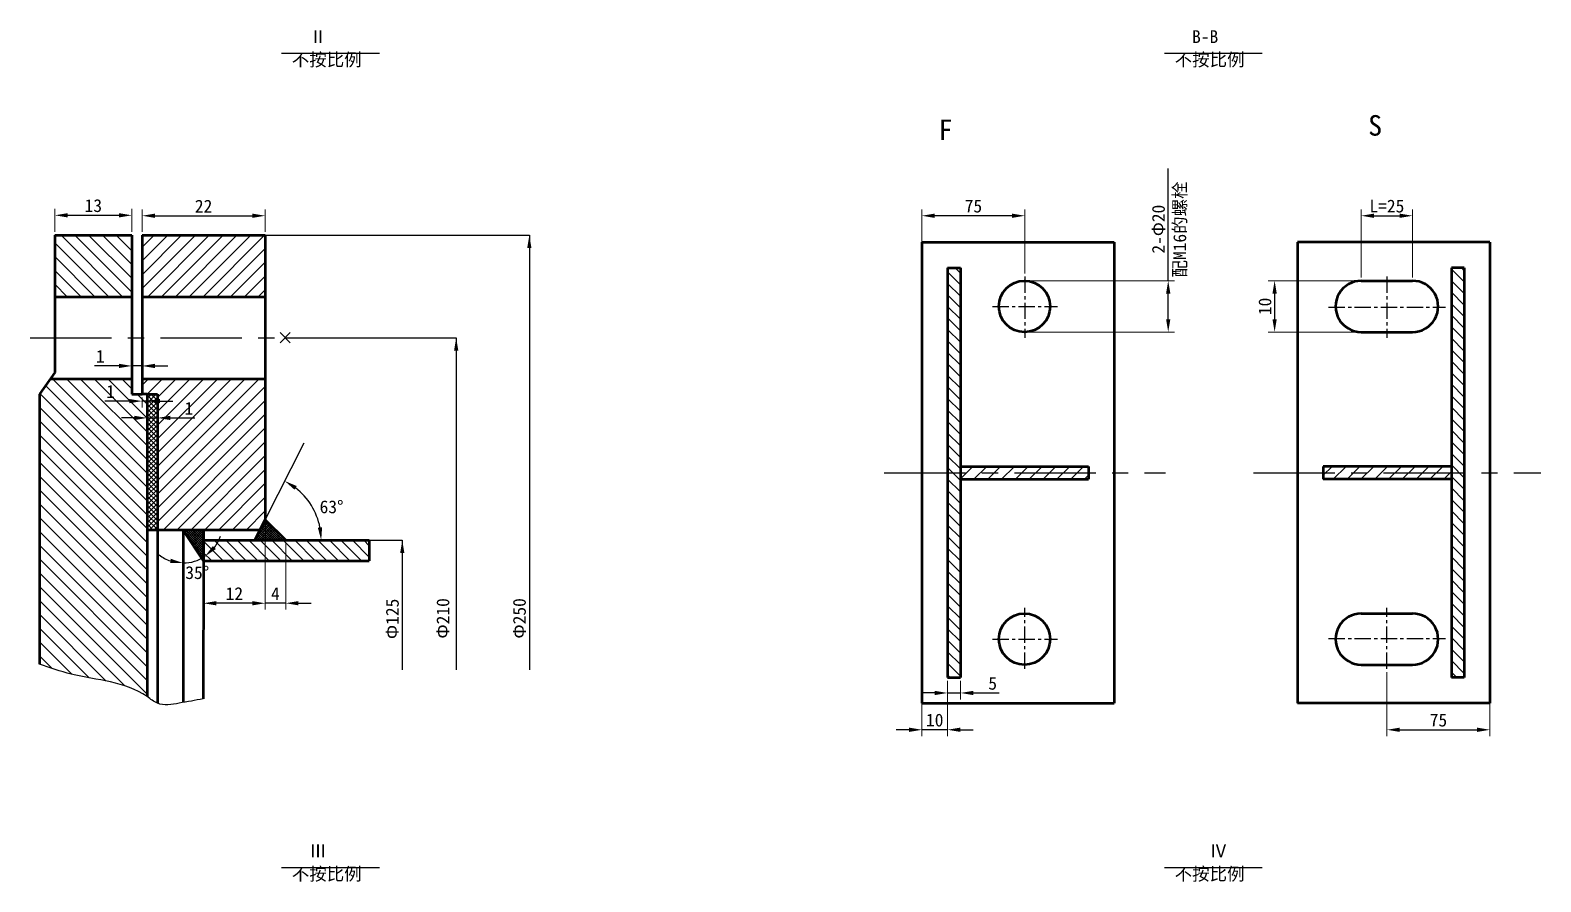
# Model space of a CAD drawing. Header units: millimetres. Extents: x 644 to 1833, y 165 to 1006.
# Drawn here: x 1209.4 to 1503.9, y 398.9 to 565 of the extents above; entities that cross this region are included whole.
import ezdxf

# ---------------------------------------------------------------- set-up
doc = ezdxf.new("R2010")
doc.units = ezdxf.units.MM
doc.header["$LTSCALE"] = 0.5
doc.linetypes.add('CENTER', pattern=[50.800000000000004, 31.75, -6.35, 6.35, -6.35])
doc.layers.get('0').update_dxf_attribs({"linetype": 'CENTER'})
for name, color, linetype in [('中心线', 5, 'CENTER'), ('剖面线', 3, 'Continuous'), ('标注', 2, 'Continuous'), ('细实线', 110, 'Continuous')]:
    doc.layers.add(name, color=color, linetype=linetype)
doc.layers.add('轮廓线', color=1, linetype='Continuous', lineweight=50)
doc.styles.get("Standard").update_dxf_attribs({"font": 'SimSun.ttf'})
doc.dimstyles.new('ISO-25', dxfattribs={"dimtxt": 2.5, "dimasz": 2.5, "dimexe": 1.25, "dimexo": 0.625, "dimtad": 1, "dimtxsty": 'Standard', "dimcen": 2.5, "dimadec": 0, "dimazin": 0, "dimtfac": 1, "dimtmove": 0, "dimatfit": 3, "dimfxl": 0, "dimlwe": 0, "dimarcsym": 0})
pattern_1 = [(225, (0, 0), (1.347038418160373, -1.347038418160373), [])]
pattern_2 = [(135, (0, 0), (-1.122532015133644, -1.122532015133644), [])]

# ---------------------------------------------------------------- blocks, each defined once
blk = doc.blocks.new('*D27')
at = {"layer": 'Defpoints', "color": 0, "lineweight": 0}
for p in [(1229.193903654416, 528.8573279431398), (1214.193903654416, 524.9835410773044), (1229.193903654416, 524.9835410773044)]:
    blk.add_point(p, dxfattribs=at)
at = {"layer": '标注', "color": 0, "lineweight": 0}
for p, q in [((1214.193903654416, 525.6085410773044), (1214.193903654416, 530.1073279431398)), ((1229.193903654416, 525.6085410773044), (1229.193903654416, 530.1073279431398))]:
    blk.add_line(p, q, dxfattribs=at)
at = {"layer": '标注', "color": 0, "lineweight": -2}
blk.add_line((1216.693903654416, 528.8573279431398), (1226.693903654416, 528.8573279431398), dxfattribs=at)
at = {"layer": '标注', "color": 0, "lineweight": 0}
for points in [[(1216.693903654416, 529.2739946098064), (1216.693903654416, 528.4406612764732), (1214.193903654416, 528.8573279431398)], [(1226.693903654416, 529.2739946098064), (1226.693903654416, 528.4406612764732), (1229.193903654416, 528.8573279431398)]]:
    blk.add_solid(points, dxfattribs=at)
at = {"layer": '标注', "color": 0, "insert": (1221.693903654416, 530.7323279431398), "char_height": 2.5, "attachment_point": 5}
blk.add_mtext('13', dxfattribs=at)
blk = doc.blocks.new('*D28')
at = {"layer": 'Defpoints', "color": 0, "lineweight": 0}
for p in [(1229.193903654416, 499.4835410773044), (1229.193903654416, 495.2331199271599), (1231.193903654416, 495.2331199271599)]:
    blk.add_point(p, dxfattribs=at)
at = {"layer": '标注', "color": 0, "lineweight": 0}
for p, q in [((1229.193903654416, 495.8581199271599), (1229.193903654416, 500.7335410773044)), ((1231.193903654416, 495.8581199271599), (1231.193903654416, 500.7335410773044))]:
    blk.add_line(p, q, dxfattribs=at)
at = {"layer": '标注', "color": 0, "lineweight": -2}
for p, q in [((1226.693903654416, 499.4835410773044), (1221.930014765527, 499.4835410773044)), ((1231.193903654416, 499.4835410773044), (1229.193903654416, 499.4835410773044)), ((1233.693903654416, 499.4835410773044), (1236.193903654416, 499.4835410773044))]:
    blk.add_line(p, q, dxfattribs=at)
at = {"layer": '标注', "color": 0, "lineweight": 0}
for points in [[(1226.693903654416, 499.9002077439711), (1226.693903654416, 499.0668744106378), (1229.193903654416, 499.4835410773044)], [(1233.693903654416, 499.9002077439711), (1233.693903654416, 499.0668744106378), (1231.193903654416, 499.4835410773044)]]:
    blk.add_solid(points, dxfattribs=at)
at = {"layer": '标注', "color": 0, "insert": (1223.061959209972, 501.3585410773044), "char_height": 2.5, "attachment_point": 5}
blk.add_mtext('1', dxfattribs=at)
blk = doc.blocks.new('*D29')
at = {"layer": 'Defpoints', "color": 0, "lineweight": 0}
for p in [(1255.193903654416, 528.7730888222563), (1231.193903654416, 524.9835410773044), (1255.193903654416, 524.9835410773044)]:
    blk.add_point(p, dxfattribs=at)
at = {"layer": '标注', "color": 0, "lineweight": 0}
for p, q in [((1231.193903654416, 525.6085410773044), (1231.193903654416, 530.0230888222563)), ((1255.193903654416, 525.6085410773044), (1255.193903654416, 530.0230888222563))]:
    blk.add_line(p, q, dxfattribs=at)
at = {"layer": '标注', "color": 0, "lineweight": -2}
blk.add_line((1233.693903654416, 528.7730888222563), (1252.693903654416, 528.7730888222563), dxfattribs=at)
at = {"layer": '标注', "color": 0, "lineweight": 0}
for points in [[(1233.693903654416, 529.189755488923), (1233.693903654416, 528.3564221555897), (1231.193903654416, 528.7730888222563)], [(1252.693903654416, 529.189755488923), (1252.693903654416, 528.3564221555897), (1255.193903654416, 528.7730888222563)]]:
    blk.add_solid(points, dxfattribs=at)
at = {"layer": '标注', "color": 0, "insert": (1243.193903654416, 530.6480888222563), "char_height": 2.5, "attachment_point": 5}
blk.add_mtext('22', dxfattribs=at)
blk = doc.blocks.new('*D30')
at = {"layer": 'Defpoints', "color": 0, "lineweight": 0}
for p in [(1231.193903654416, 493.9835410773044), (1232.193903654416, 493.9835410773044), (1232.193903654416, 492.6257959559648)]:
    blk.add_point(p, dxfattribs=at)
at = {"layer": '标注', "color": 0, "lineweight": -2}
for p, q in [((1228.693903654416, 492.6257959559648), (1223.930014765527, 492.6257959559648)), ((1232.193903654416, 492.6257959559648), (1231.193903654416, 492.6257959559648)), ((1234.693903654416, 492.6257959559648), (1237.193903654416, 492.6257959559648))]:
    blk.add_line(p, q, dxfattribs=at)
at = {"layer": '标注', "color": 0, "lineweight": 0}
for p, q in [((1231.193903654416, 493.3585410773044), (1231.193903654416, 491.3757959559648)), ((1232.193903654416, 493.3585410773044), (1232.193903654416, 491.3757959559648))]:
    blk.add_line(p, q, dxfattribs=at)
for points in [[(1228.693903654416, 493.0424626226315), (1228.693903654416, 492.2091292892981), (1231.193903654416, 492.6257959559648)], [(1234.693903654416, 493.0424626226315), (1234.693903654416, 492.2091292892981), (1232.193903654416, 492.6257959559648)]]:
    blk.add_solid(points, dxfattribs=at)
at = {"layer": '标注', "color": 0, "insert": (1225.061959209972, 494.5007959559648), "char_height": 2.5, "attachment_point": 5}
blk.add_mtext('1', dxfattribs=at)
blk = doc.blocks.new('*D31')
at = {"layer": 'Defpoints', "color": 0, "lineweight": 0}
for p in [(1232.193903654416, 491.0822014837281), (1234.193903654416, 491.0822014837281), (1234.193903654416, 489.3455007474959)]:
    blk.add_point(p, dxfattribs=at)
at = {"layer": '标注', "color": 0, "lineweight": -2}
for p, q in [((1229.693903654416, 489.3455007474959), (1227.193903654416, 489.3455007474959)), ((1232.193903654416, 489.3455007474959), (1234.193903654416, 489.3455007474959)), ((1236.693903654416, 489.3455007474959), (1241.457792543305, 489.3455007474959))]:
    blk.add_line(p, q, dxfattribs=at)
at = {"layer": '标注', "color": 0, "lineweight": 0}
for p, q in [((1232.193903654416, 490.4572014837281), (1232.193903654416, 488.0955007474959)), ((1234.193903654416, 490.4572014837281), (1234.193903654416, 488.0955007474959))]:
    blk.add_line(p, q, dxfattribs=at)
for points in [[(1229.693903654416, 489.7621674141625), (1229.693903654416, 488.9288340808292), (1232.193903654416, 489.3455007474959)], [(1236.693903654416, 489.7621674141625), (1236.693903654416, 488.9288340808292), (1234.193903654416, 489.3455007474959)]]:
    blk.add_solid(points, dxfattribs=at)
at = {"layer": '标注', "color": 0, "insert": (1240.325848098861, 491.2205007474959), "char_height": 2.5, "attachment_point": 5}
blk.add_mtext('1', dxfattribs=at)
blk = doc.blocks.new('*D40')
at = {"layer": 'Defpoints', "color": 0, "lineweight": 0}
for p in [(1478.895312529173, 528.7730888222563), (1468.893543043729, 516.0904019677362), (1478.895312529173, 516.0904019677362)]:
    blk.add_point(p, dxfattribs=at)
at = {"layer": '标注', "color": 0, "lineweight": 0}
for p, q in [((1468.893543043729, 516.7154019677362), (1468.893543043729, 530.0230888222563)), ((1478.895312529173, 516.7154019677362), (1478.895312529173, 530.0230888222563))]:
    blk.add_line(p, q, dxfattribs=at)
at = {"layer": '标注', "color": 0, "lineweight": -2}
blk.add_line((1471.393543043729, 528.7730888222563), (1476.395312529173, 528.7730888222563), dxfattribs=at)
at = {"layer": '标注', "color": 0, "lineweight": 0}
for points in [[(1471.393543043729, 529.189755488923), (1471.393543043729, 528.3564221555897), (1468.893543043729, 528.7730888222563)], [(1476.395312529173, 529.189755488923), (1476.395312529173, 528.3564221555897), (1478.895312529173, 528.7730888222563)]]:
    blk.add_solid(points, dxfattribs=at)
at = {"layer": '标注', "color": 0, "insert": (1473.894427786451, 530.6480888222563), "char_height": 2.5, "attachment_point": 5}
blk.add_mtext('L=25', dxfattribs=at)
blk = doc.blocks.new('*D41')
at = {"layer": 'Defpoints', "color": 0, "lineweight": 0}
for p in [(1383.232729142532, 528.7730888222563), (1383.232729142532, 516.8952614102168), (1403.326789922973, 516.8952614102168)]:
    blk.add_point(p, dxfattribs=at)
at = {"layer": '标注', "color": 0, "lineweight": 0}
for p, q in [((1383.232729142532, 517.5202614102168), (1383.232729142532, 530.0230888222563)), ((1403.326789922973, 517.5202614102168), (1403.326789922973, 530.0230888222563))]:
    blk.add_line(p, q, dxfattribs=at)
at = {"layer": '标注', "color": 0, "lineweight": -2}
blk.add_line((1400.826789922973, 528.7730888222563), (1385.732729142532, 528.7730888222563), dxfattribs=at)
at = {"layer": '标注', "color": 0, "lineweight": 0}
for points in [[(1385.732729142532, 529.189755488923), (1385.732729142532, 528.3564221555897), (1383.232729142532, 528.7730888222563)], [(1400.826789922973, 529.189755488923), (1400.826789922973, 528.3564221555897), (1403.326789922973, 528.7730888222563)]]:
    blk.add_solid(points, dxfattribs=at)
at = {"layer": '标注', "color": 0, "insert": (1393.279759532752, 530.6480888222563), "char_height": 2.5, "attachment_point": 5}
blk.add_mtext('75', dxfattribs=at)
blk = doc.blocks.new('*D42')
at = {"layer": 'Defpoints', "color": 0, "lineweight": 0}
for p in [(1473.895312529173, 440.4034080014585), (1493.989373309613, 440.4034080014584), (1493.989373309613, 428.5255805894188)]:
    blk.add_point(p, dxfattribs=at)
at = {"layer": '标注', "color": 0, "lineweight": 0}
for p, q in [((1473.895312529173, 439.7784080014585), (1473.895312529173, 427.2755805894188)), ((1493.989373309613, 439.7784080014584), (1493.989373309613, 427.2755805894188))]:
    blk.add_line(p, q, dxfattribs=at)
at = {"layer": '标注', "color": 0, "lineweight": -2}
blk.add_line((1476.395312529173, 428.5255805894188), (1491.489373309613, 428.5255805894188), dxfattribs=at)
at = {"layer": '标注', "color": 0, "lineweight": 0}
for points in [[(1476.395312529173, 428.9422472560855), (1476.395312529173, 428.1089139227522), (1473.895312529173, 428.5255805894188)], [(1491.489373309613, 428.9422472560855), (1491.489373309613, 428.1089139227522), (1493.989373309613, 428.5255805894188)]]:
    blk.add_solid(points, dxfattribs=at)
at = {"layer": '标注', "color": 0, "insert": (1483.942342919393, 430.4005805894188), "char_height": 2.5, "attachment_point": 5}
blk.add_mtext('75', dxfattribs=at)
blk = doc.blocks.new('*D43')
at = {"layer": 'Defpoints', "color": 0, "lineweight": 0}
for p in [(1471.395312529173, 516.090401967736), (1452, 506.0921716104012), (1471.395312529173, 506.0921716104012)]:
    blk.add_point(p, dxfattribs=at)
at = {"layer": '标注', "color": 0, "lineweight": 0}
for p, q in [((1470.770312529173, 516.090401967736), (1450.75, 516.090401967736)), ((1470.770312529173, 506.0921716104012), (1450.75, 506.0921716104012))]:
    blk.add_line(p, q, dxfattribs=at)
at = {"layer": '标注', "color": 0, "lineweight": -2}
blk.add_line((1452, 513.590401967736), (1452, 508.5921716104012), dxfattribs=at)
at = {"layer": '标注', "color": 0, "lineweight": 0}
for points in [[(1451.583333333333, 513.590401967736), (1452.416666666667, 513.590401967736), (1452, 516.090401967736)], [(1451.583333333333, 508.5921716104012), (1452.416666666667, 508.5921716104012), (1452, 506.0921716104012)]]:
    blk.add_solid(points, dxfattribs=at)
at = {"layer": '标注', "color": 0, "insert": (1450.125, 511.0912867890688), "char_height": 2.5, "attachment_point": 5, "rotation": 90}
blk.add_mtext('10', dxfattribs=at)
blk = doc.blocks.new('*D44')
at = {"layer": 'Defpoints', "color": 0, "lineweight": 0}
for p in [(1383.232729142532, 438.7073826226066), (1388.232729142532, 438.7073826226066), (1383.232729142532, 428.5255805894188)]:
    blk.add_point(p, dxfattribs=at)
at = {"layer": '标注', "color": 0, "lineweight": 0}
for p, q in [((1383.232729142532, 438.0823826226066), (1383.232729142532, 427.2755805894188)), ((1388.232729142532, 438.0823826226066), (1388.232729142532, 427.2755805894188))]:
    blk.add_line(p, q, dxfattribs=at)
at = {"layer": '标注', "color": 0, "lineweight": -2}
for p, q in [((1380.732729142532, 428.5255805894188), (1378.232729142532, 428.5255805894188)), ((1388.232729142532, 428.5255805894188), (1383.232729142532, 428.5255805894188)), ((1390.732729142532, 428.5255805894188), (1393.232729142532, 428.5255805894188))]:
    blk.add_line(p, q, dxfattribs=at)
at = {"layer": '标注', "color": 0, "lineweight": 0}
for points in [[(1380.732729142532, 428.9422472560855), (1380.732729142532, 428.1089139227522), (1383.232729142532, 428.5255805894188)], [(1390.732729142532, 428.9422472560855), (1390.732729142532, 428.1089139227522), (1388.232729142532, 428.5255805894188)]]:
    blk.add_solid(points, dxfattribs=at)
at = {"layer": '标注', "color": 0, "insert": (1385.732729142532, 430.4005805894188), "char_height": 2.5, "attachment_point": 5}
blk.add_mtext('10', dxfattribs=at)
blk = doc.blocks.new('*D45')
at = {"layer": 'Defpoints', "color": 0, "lineweight": 0}
for p in [(1388.232729142533, 438.7073826226066), (1390.732729142532, 438.7073826226066), (1390.732729142532, 435.7019999999998)]:
    blk.add_point(p, dxfattribs=at)
at = {"layer": '标注', "color": 0, "lineweight": 0}
for p, q in [((1388.232729142533, 438.0823826226066), (1388.232729142533, 434.4519999999998)), ((1390.732729142532, 438.0823826226066), (1390.732729142532, 434.4519999999998))]:
    blk.add_line(p, q, dxfattribs=at)
at = {"layer": '标注', "color": 0, "lineweight": -2}
for p, q in [((1385.732729142533, 435.7019999999998), (1383.232729142533, 435.7019999999998)), ((1388.232729142533, 435.7019999999998), (1390.732729142532, 435.7019999999998)), ((1393.232729142532, 435.7019999999998), (1398.329951364754, 435.7019999999998))]:
    blk.add_line(p, q, dxfattribs=at)
at = {"layer": '标注', "color": 0, "lineweight": 0}
for points in [[(1385.732729142533, 436.1186666666665), (1385.732729142533, 435.2853333333331), (1388.232729142533, 435.7019999999998)], [(1393.232729142532, 436.1186666666665), (1393.232729142532, 435.2853333333331), (1390.732729142532, 435.7019999999998)]]:
    blk.add_solid(points, dxfattribs=at)
at = {"layer": '标注', "color": 0, "insert": (1397.031340253643, 437.5769999999998), "char_height": 2.5, "attachment_point": 5}
blk.add_mtext('5', dxfattribs=at)
blk = doc.blocks.new('*D46')
at = {"layer": 'Defpoints', "color": 0, "lineweight": 0}
for p in [(1255.193903654416, 473.7019999999998), (1243.193903654416, 466.7019999999998), (1243.193903654416, 453.2019999999998)]:
    blk.add_point(p, dxfattribs=at)
at = {"layer": '标注', "color": 0, "lineweight": 0}
for p, q in [((1255.193903654416, 473.0769999999998), (1255.193903654416, 451.9519999999998)), ((1243.193903654416, 466.0769999999998), (1243.193903654416, 451.9519999999998))]:
    blk.add_line(p, q, dxfattribs=at)
at = {"layer": '标注', "color": 0, "lineweight": -2}
blk.add_line((1252.693903654416, 453.2019999999998), (1245.693903654416, 453.2019999999998), dxfattribs=at)
at = {"layer": '标注', "color": 0, "lineweight": 0}
for points in [[(1245.693903654416, 453.6186666666665), (1245.693903654416, 452.7853333333331), (1243.193903654416, 453.2019999999998)], [(1252.693903654416, 453.6186666666665), (1252.693903654416, 452.7853333333331), (1255.193903654416, 453.2019999999998)]]:
    blk.add_solid(points, dxfattribs=at)
at = {"layer": '标注', "color": 0, "insert": (1249.193903654416, 455.0769999999998), "char_height": 2.5, "attachment_point": 5}
blk.add_mtext('12', dxfattribs=at)
blk = doc.blocks.new('*D47')
at = {"layer": 'Defpoints', "color": 0, "lineweight": 0}
for p in [(1255.193903654416, 465.4835410773043), (1259.193903654416, 465.4835410773043), (1255.193903654416, 453.2019999999998)]:
    blk.add_point(p, dxfattribs=at)
at = {"layer": '标注', "color": 0, "lineweight": 0}
for p, q in [((1255.193903654416, 464.8585410773043), (1255.193903654416, 451.9519999999998)), ((1259.193903654416, 464.8585410773043), (1259.193903654416, 451.9519999999998))]:
    blk.add_line(p, q, dxfattribs=at)
at = {"layer": '标注', "color": 0, "lineweight": -2}
for p, q in [((1252.693903654416, 453.2019999999998), (1250.193903654416, 453.2019999999998)), ((1259.193903654416, 453.2019999999998), (1255.193903654416, 453.2019999999998)), ((1261.693903654416, 453.2019999999998), (1264.193903654416, 453.2019999999998))]:
    blk.add_line(p, q, dxfattribs=at)
at = {"layer": '标注', "color": 0, "lineweight": 0}
for points in [[(1252.693903654416, 453.6186666666665), (1252.693903654416, 452.7853333333331), (1255.193903654416, 453.2019999999998)], [(1261.693903654416, 453.6186666666665), (1261.693903654416, 452.7853333333331), (1259.193903654416, 453.2019999999998)]]:
    blk.add_solid(points, dxfattribs=at)
at = {"layer": '标注', "color": 0, "insert": (1257.193903654416, 455.0769999999998), "char_height": 2.5, "attachment_point": 5}
blk.add_mtext('4', dxfattribs=at)
blk = doc.blocks.new('*D49')
at = {"layer": 'Defpoints', "color": 0, "lineweight": 0}
for p in [(1403.241352247615, 516.091279353269), (1403.326789922973, 506.0921716104012), (1431.258, 506.0921716104011)]:
    blk.add_point(p, dxfattribs=at)
at = {"layer": '标注', "color": 0, "lineweight": -2}
for p, q in [((1431.258, 516.091279353269), (1431.258, 531.9317777777775)), ((1431.258, 508.5921716104011), (1431.258, 513.591279353269))]:
    blk.add_line(p, q, dxfattribs=at)
at = {"layer": '标注', "color": 0, "lineweight": 0}
for p, q in [((1403.866352247615, 516.091279353269), (1432.508, 516.091279353269)), ((1403.951789922973, 506.0921716104012), (1432.508, 506.0921716104011))]:
    blk.add_line(p, q, dxfattribs=at)
for points in [[(1430.841333333333, 513.591279353269), (1431.674666666667, 513.591279353269), (1431.258, 516.091279353269)], [(1430.841333333333, 508.5921716104011), (1431.674666666667, 508.5921716104011), (1431.258, 506.0921716104011)]]:
    blk.add_solid(points, dxfattribs=at)
at = {"layer": '标注', "color": 0, "insert": (1429.383, 526.154), "char_height": 2.5, "attachment_point": 5, "rotation": 90}
blk.add_mtext('2-Φ20', dxfattribs=at)
blk = doc.blocks.new('*D51')
at = {"layer": 'Defpoints', "color": 0, "lineweight": 0}
for p in [(1262.788, 484.5130000000001), (1255.193903654416, 469.4835410773046), (1265.2600927068, 470.1390370013317), (1243.193903654416, 465.4835410773044), (1275.5, 465.4835410773045)]:
    blk.add_point(p, dxfattribs=at)
at = {"layer": '标注', "color": 0, "lineweight": -2}
blk.add_arc((1253.172780636044, 465.4835410773044), 12.95286668635464, 11.07575025698746, 52.11765824524979, dxfattribs=at)
at = {"layer": '标注', "color": 0, "lineweight": 0}
for points in [[(1260.903464458983, 475.3548742444031), (1261.349304614684, 476.0589133058261), (1259.014267352565, 477.0444142422166)], [(1266.299109913665, 468.0120825225931), (1265.46966606161, 467.9316627443393), (1266.125647322399, 465.4835410773044)]]:
    blk.add_solid(points, dxfattribs=at)
blk = doc.blocks.new('*D52')
at = {"layer": 'Defpoints', "color": 0, "lineweight": 0}
for p in [(1239.193903654416, 468.7309707123904), (1239.193903654416, 468.7309707123904), (1242.144192858421, 461.6410000000004), (1244.791, 460.3984296350861), (1239.193903654416, 435.0873395285449)]:
    blk.add_point(p, dxfattribs=at)
at = {"layer": '标注', "color": 0, "lineweight": -2}
for start, end in [(322.625865140947, 341.3618636522457), (232.5280029774024, 251.2640014887011), (269.9999999999998, 303.8898666296483)]:
    blk.add_arc((1239.193903654416, 468.7309707123904), 7.679315795682172, start, end, dxfattribs=at)
at = {"layer": '标注', "color": 0, "lineweight": 0}
for points in [[(1245.582103933461, 463.7660455880157), (1245.011034784534, 464.3729430024014), (1243.47587711584, 462.3562868484271)], [(1236.795068466293, 461.8697018905008), (1236.659422701177, 461.0474825336071), (1239.193903654416, 461.0516549167083)]]:
    blk.add_solid(points, dxfattribs=at)

msp = doc.modelspace()

# ---------------------------------------------------------------- hatches: boundary and pattern name
at = {"layer": '剖面线'}
h = msp.add_hatch(dxfattribs=at)
h.set_pattern_fill('ANSI31', color=256, scale=0.6, angle=90, style=0)
h.set_pattern_definition([(135, (0, 0), (-1.347038418160373, -1.347038418160373), [])])
h.paths.add_polyline_path([(1229.193903654416, 524.9835410773044), (1214.193903654416, 524.9835410773044), (1214.193903654416, 512.9835410773044), (1229.193903654416, 512.9835410773044)])
edge = h.paths.add_edge_path()
edge.add_line((1232.193903654416, 493.9835410773044), (1231.193903654416, 493.9835410773044))
edge.add_line((1231.193903654416, 493.9835410773044), (1229.193903654416, 493.9835410773044))
edge.add_line((1229.193903654416, 493.9835410773044), (1229.193903654416, 496.9835410773044))
edge.add_line((1229.193903654416, 496.9835410773044), (1213.314077358021, 496.9835410773044))
edge.add_line((1213.314077358021, 496.9835410773044), (1211.193903654416, 493.9835410773043))
edge.add_line((1211.193903654416, 493.9835410773043), (1211.193903654416, 441.333173918198))
edge.add_spline(control_points=[(1211.193903654416, 441.333173918198), (1213.221591577123, 440.6186059166198), (1220.104254757903, 438.1931188288129), (1227.89649579676, 438.0081843586581), (1232.193903654416, 434.9913022811655)], knot_values=[65.13735325089263, 65.13735325089263, 65.13735325089263, 65.13735325089263, 71.60031616759667, 87.07484984857955, 87.07484984857967, 87.07484984857967, 87.07484984857967], degree=3, periodic=0)
edge.add_line((1232.193903654416, 434.9913022811653), (1232.193903654416, 493.9835410773044))
h = msp.add_hatch(dxfattribs=at)
h.set_pattern_fill('ANSI31', color=256, scale=0.6, angle=180, style=0)
h.set_pattern_definition(pattern_1)
h.paths.add_polyline_path([(1231.193903654416, 524.9835410773044), (1231.193903654416, 512.9835410773044), (1255.193903654416, 512.9835410773044), (1255.193903654416, 524.9835410773044)])
h.paths.add_polyline_path([(1255.193903654416, 496.9835410773044), (1231.193903654416, 496.9835410773044), (1231.193903654416, 493.9835410773044), (1232.193903654416, 493.9835410773044), (1233.193903654416, 493.9835410773044), (1234.193903654416, 493.9835410773044), (1234.193903654416, 467.4835410773044), (1254.193903654416, 467.4835410773043), (1255.193903654416, 469.483541077304)])
h = msp.add_hatch(dxfattribs=at)
h.set_pattern_fill('ANSI31', color=256, scale=0.5, angle=90, style=0)
h.set_pattern_definition(pattern_2)
h.paths.add_polyline_path([(1390.732729142532, 518.5912867890686), (1388.232729142532, 518.5912867890687), (1388.232729142532, 478.6493347058376), (1390.732729142532, 478.6493347058377)])
h.paths.add_polyline_path([(1390.732729142533, 478.6493347058376), (1388.232729142532, 478.6493347058376), (1388.232729142532, 438.7073826226065), (1390.732729142532, 438.7073826226066)])
h = msp.add_hatch(dxfattribs=at)
h.set_pattern_fill('ANSI31', color=256, scale=0.5, angle=90, style=0)
h.set_pattern_definition(pattern_2)
h.paths.add_polyline_path([(1486.489373309613, 478.6493347058376), (1488.989373309614, 478.6493347058376), (1488.989373309614, 518.5912867890688), (1486.489373309614, 518.5912867890686)])
h.paths.add_polyline_path([(1486.489373309613, 438.7073826226066), (1488.989373309613, 438.7073826226066), (1488.989373309614, 478.6493347058376), (1486.489373309614, 478.6493347058376)])
h = msp.add_hatch(dxfattribs=at)
h.set_pattern_fill('ANSI37', color=256, scale=0.2, angle=90, style=0)
h.set_pattern_definition([(135, (0, 0), (-0.4490128060534577, -0.4490128060534576), []), (225, (0, 0), (0.4490128060534576, -0.4490128060534577), [])])
h.paths.add_polyline_path([(1234.193903654416, 493.9835410773044), (1233.193903654416, 493.9835410773044), (1232.193903654416, 493.9835410773044), (1232.193903654416, 467.4835410773043), (1234.193903654416, 467.4835410773044)])
h = msp.add_hatch(dxfattribs=at)
h.set_pattern_fill('ANSI31', color=256, scale=0.6, angle=180, style=0)
h.set_pattern_definition(pattern_1)
h.paths.add_polyline_path([(1415.732729142532, 479.8993347058376), (1390.732729142532, 479.8993347058375), (1390.732729142532, 478.6493347058376), (1415.732729142532, 478.6493347058376)])
h.paths.add_polyline_path([(1415.732729142532, 478.6493347058376), (1390.732729142533, 478.6493347058376), (1390.732729142533, 477.3993347058375), (1415.732729142532, 477.3993347058376)])
h = msp.add_hatch(dxfattribs=at)
h.set_pattern_fill('ANSI31', color=256, scale=0.6, angle=180, style=0)
h.set_pattern_definition(pattern_1)
h.paths.add_polyline_path([(1461.489373309614, 479.8993347058375), (1461.489373309614, 478.6493347058377), (1486.489373309614, 478.6493347058378), (1486.489373309614, 479.8993347058375)])
h.paths.add_polyline_path([(1461.489373309614, 478.6493347058376), (1461.489373309614, 477.3993347058375), (1486.489373309614, 477.3993347058375), (1486.489373309614, 478.6493347058377)])
h = msp.add_hatch(dxfattribs=at)
h.set_pattern_fill('ANSI37', color=256, scale=0.1, angle=90, style=0)
h.set_pattern_definition([(135, (0, 49.70199999999977), (-0.2245064030267289, -0.2245064030267288), []), (225, (0, 49.70199999999977), (0.2245064030267288, -0.2245064030267289), [])])
h.paths.add_polyline_path([(1255.193903654416, 469.4835410773044), (1253.193903654416, 465.4835410773044), (1259.193903654416, 465.4835410773044)])
h = msp.add_hatch(dxfattribs=at)
h.set_pattern_fill('ANSI37', color=256, scale=0.1, angle=90, style=0)
h.set_pattern_definition([(135, (0, 0), (-0.2245064030267289, -0.2245064030267288), []), (225, (0, 0), (0.2245064030267288, -0.2245064030267289), [])])
h.paths.add_polyline_path([(1243.193903654416, 467.4835410773043), (1239.193903654416, 467.4835410773043), (1243.193903654416, 461.4835410773044)])
at = {"layer": '标注'}
h = msp.add_hatch(dxfattribs=at)
h.set_pattern_fill('ANSI31', color=256, scale=0.5, angle=90, style=0)
h.set_pattern_definition(pattern_2)
h.paths.add_polyline_path([(1243.193903654416, 465.4835410773043), (1243.193903654416, 461.5286383471566), (1243.224196186063, 461.4835410773044), (1275.5, 461.4835410773044), (1275.5, 465.4835410773045), (1274.874999999999, 465.4835410773045)])

# ---------------------------------------------------------------- linework, layer by layer
for p, q in [((1243.470254876786, 524.9835410773044), (1243.470254876786, 524.9835410773044)), ((1473.895312529173, 516.0904019677362), (1468.895312529173, 516.0904019677362)), ((1473.895312529173, 506.0921716104012), (1468.895312529173, 506.0921716104014)), ((1480.222799277251, 506.0921716104012), (1480.222799277251, 506.0921716104012)), ((1473.895312529173, 451.206497801274), (1468.895312529173, 451.2064978012739)), ((1480.222799277251, 451.206497801274), (1480.222799277251, 451.206497801274)), ((1473.895312529173, 441.2082674439392), (1468.895312529173, 441.2082674439391))]:
    msp.add_line(p, q)
at = {"layer": '中心线', "ltscale": 0.2}
for p, q in [((1403.326789922973, 516.8952614102168), (1403.326789922973, 504.9917072209741)), ((1473.895312529173, 516.8952614102168), (1473.895312529173, 504.9917072209741)), ((1396.994654190345, 511.0912867890687), (1409.658925655602, 511.0912867890687)), ((1462.528140569681, 510.9434843155955), (1485.350377643623, 510.9434843155955)), ((1403.326789922973, 440.4034080014585), (1403.326789922973, 452.3069621907011)), ((1473.895312529173, 440.4034080014585), (1473.895312529173, 452.3069621907011)), ((1396.994654190345, 446.2073826226066), (1409.658925655602, 446.2073826226066)), ((1462.528140569681, 446.3551850960798), (1485.350377643623, 446.3551850960798))]:
    msp.add_line(p, q, dxfattribs=at)
at = {"layer": '中心线'}
for p, q in [((1209.388756978846, 504.9835410773044), (1259.094277743429, 504.9835410773044)), ((1375.856651239121, 478.6493347058376), (1430.721250565917, 478.6493347058376)), ((1447.862804614051, 478.6493347058376), (1503.896029842411, 478.6493347058376))]:
    msp.add_line(p, q, dxfattribs=at)
at = {"layer": '标注'}
for p, q in [((1258.383, 560.4590000000002), (1277.466, 560.4590000000001)), ((1430.509027589984, 560.4590000000002), (1449.592027589984, 560.4590000000001)), ((1431.258, 531.9317777777775), (1431.258, 537.99)), ((1255.193903654416, 524.9835410773044), (1306.7, 524.9835410773044)), ((1258.094277743429, 505.9835410773044), (1260.094277743429, 503.9835410773044)), ((1260.094277743429, 505.9835410773044), (1258.094277743429, 503.9835410773044)), ((1259.094277743429, 504.9835410773044), (1292.44, 504.9835410773044)), ((1255.193903654416, 469.4835410773045), (1262.788, 484.513)), ((1274.874999999999, 465.4835410773045), (1281.93, 465.4835410773045)), ((1258.383, 401.6561654052902), (1277.466, 401.6561654052901)), ((1430.509027589984, 401.6561654052902), (1449.592027589984, 401.6561654052901))]:
    msp.add_line(p, q, dxfattribs=at)
at = {"layer": '细实线'}
msp.add_open_spline([(1243.104437157272, 434.5593200294533), (1241.585929725716, 434.2696672263551), (1238.608244277791, 433.7273780103685), (1234.61562147755, 433.0459512431436), (1228.740685292994, 437.9881490778681), (1220.104254757903, 438.1931188288129), (1213.221591577123, 440.6186059166198), (1211.193903654416, 441.333173918198)], degree=3, knots=[53.9096128885658, 53.9096128885658, 53.9096128885658, 53.9096128885658, 58.50959036988277, 62.76070651870285, 65.13735325089276, 80.61188693187563, 87.07484984857967, 87.07484984857967, 87.07484984857967, 87.07484984857967], dxfattribs=at)
at = {"layer": '轮廓线'}
for p, q in [((1214.193903654416, 524.9835410773044), (1229.193903654416, 524.9835410773044)), ((1214.193903654416, 524.9835410773044), (1214.193903654416, 498.2284762845925)), ((1229.193903654416, 524.9835410773044), (1229.193903654416, 493.9835410773044)), ((1231.193903654416, 524.9835410773044), (1255.193903654416, 524.9835410773044)), ((1231.193903654416, 524.9835410773044), (1231.193903654416, 493.9835410773044)), ((1255.193903654416, 524.9835410773044), (1255.193903654416, 469.4835410773045)), ((1383.232729142532, 523.5912867890688), (1420.732729142532, 523.5912867890688)), ((1383.232729142532, 523.5912867890688), (1383.232729142532, 433.7073826226064)), ((1420.732729142532, 523.5912867890688), (1420.732729142532, 433.7073826226064)), ((1493.989373309614, 523.5912867890688), (1456.489373309614, 523.5912867890688)), ((1456.489373309614, 523.5912867890688), (1456.489373309614, 433.7073826226064)), ((1493.989373309614, 523.5912867890688), (1493.989373309613, 433.7073826226064)), ((1388.232729142532, 518.5912867890687), (1388.232729142533, 438.7073826226066)), ((1388.232729142532, 518.5912867890687), (1390.732729142532, 518.5912867890686)), ((1390.732729142532, 518.5912867890687), (1390.732729142532, 438.7073826226066)), ((1488.989373309614, 518.5912867890687), (1486.489373309614, 518.5912867890686)), ((1486.489373309614, 518.5912867890687), (1486.489373309614, 438.7073826226066)), ((1488.989373309614, 518.5912867890687), (1488.989373309613, 438.7073826226066)), ((1468.895312529173, 516.0904019677362), (1478.895312529173, 516.0904019677362)), ((1214.193903654416, 512.9835410773044), (1229.193903654416, 512.9835410773044)), ((1231.193903654416, 512.9835410773044), (1255.193903654416, 512.9835410773044)), ((1229.193903654416, 504.9835410773044), (1229.193903654416, 493.9835410773044)), ((1468.895312529173, 506.0921716104012), (1478.895312529173, 506.0921716104012)), ((1214.193903654416, 498.2284762845925), (1211.193903654416, 493.9835410773044)), ((1213.314077358021, 496.9835410773044), (1229.193903654416, 496.9835410773044)), ((1231.193903654416, 496.9835410773044), (1255.193903654416, 496.9835410773044)), ((1211.193903654416, 493.9835410773044), (1211.193903654416, 441.333173918198)), ((1229.193903654416, 493.9835410773044), (1231.193903654416, 493.9835410773044)), ((1232.193903654416, 493.9835410773044), (1231.193903654416, 493.9835410773044)), ((1232.193903654416, 493.9835410773044), (1232.193903654416, 434.9913022811655)), ((1232.193903654416, 493.9835410773044), (1233.193903654416, 493.9835410773044)), ((1233.193903654416, 493.9835410773044), (1234.193903654416, 493.9835410773044)), ((1234.193903654416, 493.9835410773044), (1234.193903654416, 433.7073826226064)), ((1390.732729142532, 479.8993347058375), (1415.732729142532, 479.8993347058375)), ((1390.732729142532, 477.3993347058375), (1415.732729142532, 477.3993347058375)), ((1415.732729142532, 479.8993347058375), (1415.732729142532, 477.3993347058375)), ((1486.489373309614, 479.8993347058375), (1461.489373309614, 479.8993347058375)), ((1461.489373309614, 479.8993347058375), (1461.489373309614, 477.3993347058375)), ((1486.489373309614, 477.3993347058375), (1461.489373309614, 477.3993347058375)), ((1253.193903654416, 465.4835410773043), (1255.193903654416, 469.4835410773044)), ((1255.193903654416, 469.4835410773044), (1259.193903654416, 465.4835410773043)), ((1234.193903654416, 467.4835410773043), (1232.193903654416, 467.4835410773043)), ((1254.193903654416, 467.4835410773043), (1234.193903654416, 467.4835410773043)), ((1243.193903654416, 461.4835410773043), (1239.193903654416, 467.4835410773043)), ((1239.193903654416, 467.4835410773043), (1239.193903654416, 433.8399098934588)), ((1239.193903654416, 467.4835410773043), (1239.193903654416, 464.392)), ((1243.193903654416, 467.4835410773044), (1243.193903654416, 461.4835410773043)), ((1243.193903654416, 465.4835410773043), (1275.5, 465.4835410773045)), ((1275.5, 465.4835410773044), (1275.5, 461.4835410773043)), ((1243.193903654416, 461.4835410773043), (1243.104437157272, 434.5593200294533)), ((1243.193903654416, 461.4835410773044), (1275.5, 461.4835410773044)), ((1468.895312529173, 451.206497801274), (1478.895312529173, 451.206497801274)), ((1468.895312529173, 441.2082674439392), (1478.895312529173, 441.2082674439392)), ((1488.989373309614, 438.7073826226066), (1486.489373309614, 438.7073826226066)), ((1383.232729142532, 433.7073826226064), (1420.732729142532, 433.7073826226064)), ((1493.989373309613, 433.7073826226064), (1456.489373309614, 433.7073826226064))]:
    msp.add_line(p, q, dxfattribs=at)
at = {"layer": '轮廓线', "lineweight": 50}
msp.add_line((1388.232729142532, 438.7073826226066), (1390.732729142532, 438.7073826226066), dxfattribs=at)
at = {"layer": '轮廓线'}
for centre in [(1403.232729142532, 511.0912867890687), (1403.232729142532, 446.2073826226066)]:
    msp.add_circle(centre, 5, dxfattribs=at)
for centre, start, end in [((1468.894427786131, 511.0912867890687), 89.98985979720572, 270.0101402027943), ((1478.896197272215, 511.0912867890687), 269.9898597972057, 90.0101402027943), ((1468.894427786131, 446.2073826226066), 89.9898597972057, 270.0101402027943), ((1478.896197272215, 446.2073826226066), 269.9898597972057, 90.0101402027943)]:
    msp.add_arc(centre, 4.999115256958232, start, end, dxfattribs=at)

# ---------------------------------------------------------------- texts
at = {"layer": '标注', "char_height": 2.5, "attachment_point": 1}
for s, insert, width in [('{\\fSimSun|b0|i0|c134|p2;  Ⅱ}', (1260.383, 564.9590000000002), 33.58000000000004), ('{\\fSimSun|b0|i0|c134|p2;  B-B}', (1432.509027589984, 564.9590000000002), 33.58000000000004), ('{\\fSimSun|b0|i0|c134|p2;不按比例}', (1260.383, 560.4590000000003), 17.69900000000007), ('{\\fSimSun|b0|i0|c134|p2;不按比例}', (1432.509027589984, 560.4590000000003), 17.69900000000007), ('63°', (1265.808435947445, 473.2560462164439), 7.555555555555555), ('35°', (1239.624, 460.425), 8.744444444444444), ('{\\fSimSun|b0|i0|c134|p2;\u3000Ⅲ}', (1260.383, 406.1561654052902), 33.58000000000004), ('{\\fSimSun|b0|i0|c134|p2;\u3000\u3000Ⅳ}', (1432.509027589984, 406.1561654052902), 33.58000000000004), ('{\\fSimSun|b0|i0|c134|p2;不按比例}', (1260.383, 401.6561654052903), 17.69900000000007), ('{\\fSimSun|b0|i0|c134|p2;不按比例}', (1432.509027589984, 401.6561654052903), 17.69900000000007)]:
    msp.add_mtext(s, dxfattribs=dict(at, insert=insert, width=width))
at = {"layer": '标注', "lineweight": 0, "char_height": 4, "width": 12.63000000000011, "attachment_point": 1}
for s, insert in [('S', (1470.235, 548.392)), ('F', (1386.473, 547.528))]:
    msp.add_mtext(s, dxfattribs=dict(at, insert=insert))
at = {"layer": '标注', "char_height": 2.5, "attachment_point": 1, "rotation": 90}
for s, insert, width in [('配M16的螺栓', (1432.253333333333, 516.725), 22.03899999999999), ('{\\fArial|b0|i0|c161|p32;Φ}125', (1278.735934515689, 446.2019999999996), 4.560000000000173), ('{\\fArial|b0|i0|c161|p32;Φ}210', (1288.598, 446.3019999999998), 4.559999999999945), ('{\\fArial|b0|i0|c161|p32;Φ}250', (1303.505934515689, 446.3019999999998), 4.559999999999945)]:
    msp.add_mtext(s, dxfattribs=dict(at, insert=insert, width=width))

# ---------------------------------------------------------------- dimensions: what is measured, and where the dimension line sits
at = {"layer": '标注'}
for base, p1, p2, text, picture, middle in [((1229.193903654416, 528.8573279431398), (1214.193903654416, 524.9835410773044), (1229.193903654416, 524.9835410773044), '13', '*D27', (1221.693903654416, 530.7323279431398)), ((1255.193903654416, 528.7730888222563), (1231.193903654416, 524.9835410773044), (1255.193903654416, 524.9835410773044), '22', '*D29', (1243.193903654416, 530.6480888222563)), ((1383.232729142532, 528.7730888222563), (1403.326789922973, 516.8952614102168), (1383.232729142532, 516.8952614102168), '75', '*D41', (1393.279759532752, 530.6480888222563)), ((1478.895312529173, 528.7730888222563), (1468.893543043729, 516.0904019677362), (1478.895312529173, 516.0904019677362), 'L=25', '*D40', (1473.894427786451, 530.6480888222563)), ((1229.193903654416, 499.4835410773044), (1231.193903654416, 495.2331199271599), (1229.193903654416, 495.2331199271599), '1', '*D28', (1223.061959209972, 501.3585410773044)), ((1234.193903654416, 489.3455007474959), (1232.193903654416, 491.0822014837281), (1234.193903654416, 491.0822014837281), '1', '*D31', (1240.325848098861, 491.2205007474959)), ((1390.732729142532, 435.7019999999998), (1388.232729142533, 438.7073826226066), (1390.732729142532, 438.7073826226066), '5', '*D45', (1397.031340253643, 437.5769999999998)), ((1493.989373309613, 428.5255805894188), (1473.895312529173, 440.4034080014585), (1493.989373309613, 440.4034080014584), '75', '*D42', (1483.942342919393, 430.4005805894188)), ((1383.232729142532, 428.5255805894188), (1388.232729142532, 438.7073826226066), (1383.232729142532, 438.7073826226066), '10', '*D44', (1385.732729142532, 430.4005805894188))]:
    dim = msp.add_linear_dim(base=base, p1=p1, p2=p2, text=text, dimstyle='ISO-25', dxfattribs=at)
    dim.commit()
    dim.dimension.update_dxf_attribs({"geometry": picture, "text_midpoint": middle})
dim = msp.add_linear_dim(base=(1431.258, 506.0921716104011), p1=(1403.241352247616, 516.0912793532691), p2=(1403.326789922973, 506.0921716104012), angle=90, text='2-Φ20', dimstyle='ISO-25', dxfattribs=at)
dim.commit()
dim.dimension.update_dxf_attribs({"geometry": '*D49', "text_midpoint": (1431.258, 526.154), "dimtype": 160})
dim = msp.add_linear_dim(base=(1452, 506.0921716104012), p1=(1471.395312529173, 516.0904019677362), p2=(1471.395312529173, 506.0921716104012), angle=90, dimstyle='ISO-25', dxfattribs=at)
dim.commit()
dim.dimension.update_dxf_attribs({"geometry": '*D43', "text_midpoint": (1450.125, 511.0912867890688)})
dim = msp.add_linear_dim(base=(1232.193903654416, 492.6257959559648), p1=(1231.193903654416, 493.9835410773044), p2=(1232.193903654416, 493.9835410773044), text='1', dimstyle='ISO-25', override={"dimjust": 1}, dxfattribs=at)
dim.commit()
dim.dimension.update_dxf_attribs({"geometry": '*D30', "text_midpoint": (1225.061959209972, 494.5007959559648)})
dim = msp.add_angular_dim_2l(base=(1265.2600927068, 470.1390370013317), line1=((1243.193903654416, 465.4835410773043), (1275.5, 465.4835410773045)), line2=((1255.193903654416, 469.4835410773045), (1262.788, 484.513)), text='   ', dimstyle='ISO-25', dxfattribs=at)
dim.commit()
dim.dimension.update_dxf_attribs({"geometry": '*D51', "text_midpoint": (1265.808435947445, 473.2560462164439)})
for base, p1, p2, picture, middle in [((1243.193903654416, 453.2019999999998), (1255.193903654416, 473.7019999999998), (1243.193903654416, 466.7019999999998), '*D46', (1249.193903654416, 455.0769999999998)), ((1255.193903654416, 453.2019999999998), (1259.193903654416, 465.4835410773043), (1255.193903654416, 465.4835410773043), '*D47', (1257.193903654416, 455.0769999999998))]:
    dim = msp.add_linear_dim(base=base, p1=p1, p2=p2, dimstyle='ISO-25', dxfattribs=at)
    dim.commit()
    dim.dimension.update_dxf_attribs({"geometry": picture, "text_midpoint": middle})
dim = msp.add_angular_dim_2l(base=(1242.144192858421, 461.6410000000004), line1=((1239.193903654416, 468.7309707123904), (1239.193903654416, 435.0873395285448)), line2=((1239.193903654416, 468.7309707123904), (1244.791, 460.3984296350861)), text='   ', dimstyle='ISO-25', dxfattribs=at)
dim.commit()
dim.dimension.update_dxf_attribs({"geometry": '*D52', "text_midpoint": (1234.193903654417, 462.9024296350864), "dimtype": 162})

# ---------------------------------------------------------------- leaders
for points in [[(1306.7, 524.9835410773044), (1306.7, 440.2019999999998)], [(1292.44, 504.9835410773044), (1292.44, 440.2019999999998)], [(1281.93, 465.4835410773045), (1281.93, 440.2019999999998)]]:
    msp.add_leader(points, dimstyle='ISO-25', dxfattribs=at)

doc.saveas('drawing.dxf')
